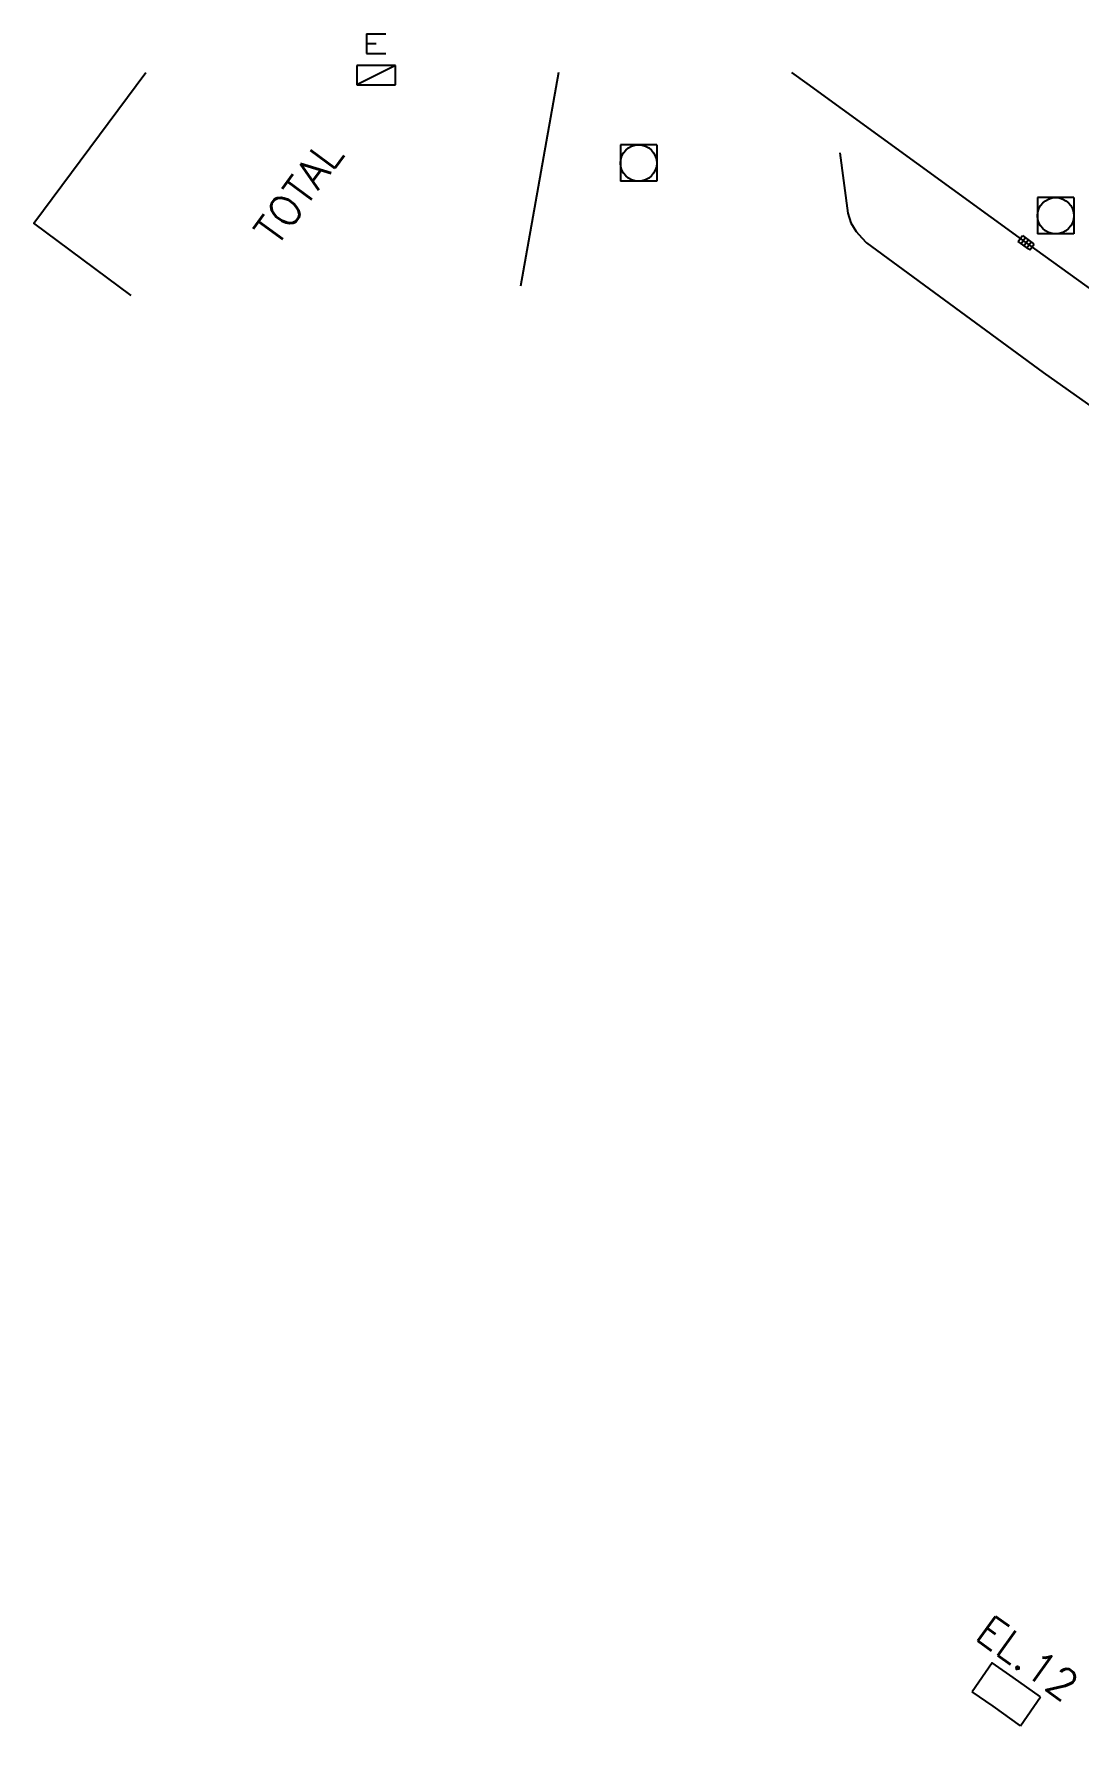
# Model space of a CAD drawing. Header units: millimetres. Extents: x 132000 to 133000, y 130999 to 132002.
# Drawn here: x 132595.4 to 132638.6, y 131931.4 to 132001.6 of the extents above; entities that cross this region are included whole.
import ezdxf
from ezdxf.enums import TextEntityAlignment as Align

# ---------------------------------------------------------------- set-up
doc = ezdxf.new("R2010")
doc.units = ezdxf.units.MM
doc.layers.get('0').update_dxf_attribs({"linetype": 'CONTINUOUS'})
for name, color, linetype in [('W0008', 7, 'CONTINUOUS'), ('W0100', 7, 'CONTINUOUS'), ('W0400', 7, 'CONTINUOUS'), ('W0420', 7, 'CONTINUOUS'), ('W0430', 7, 'CONTINUOUS'), ('W0984', 7, 'CONTINUOUS')]:
    doc.layers.add(name, color=color, linetype=linetype)
doc.styles.get("Standard").update_dxf_attribs({"font": 'romans.shx', "width": 0.85})

# ---------------------------------------------------------------- blocks, each defined once
blk = doc.blocks.new('T420')
for p, q in [((0.75, 0.75), (-0.75, 0.75)), ((-0.75, 0.75), (-0.75, -0.75)), ((0.75, 0.75), (0.75, -0.75)), ((0.75, -0.75), (-0.75, -0.75))]:
    blk.add_line(p, q)
blk.add_ellipse((0, 0), major_axis=(-0.53, 0.53), ratio=1, start_param=3.926991, end_param=10.210176)
blk = doc.blocks.new('T400')
for p, q in [((-0.15, 0.3), (0.15, 0.3)), ((-0.15, -0.25), (-0.15, 0.3)), ((-0.15, 0.15), (0.15, 0.15)), ((-0.15, 0), (0.15, 0)), ((0.15, 0.3), (0.15, -0.25)), ((-0.15, -0.15), (0.15, -0.15)), ((-0.15, -0.25), (-0.15, -0.3)), ((-0.15, -0.3), (0.15, -0.3)), ((0.15, -0.3), (0.15, -0.25))]:
    blk.add_line(p, q)
blk = doc.blocks.new('T430')
at = {"flags": 128}
for points in [[(-0.4, 2.1), (0.4, 2.1)], [(-0.4, 2.1), (-0.4, 1.3)], [(-0.4, 1.7), (0, 1.7)], [(0.8, 0.8), (-0.8, 0.8)], [(-0.8, 0.8), (-0.8, 0)], [(0.8, 0.8), (-0.8, 0)], [(-0.4, 1.3), (0.4, 1.3)], [(0.8, 0), (0.8, 0.8)], [(-0.8, 0), (0.8, 0)]]:
    blk.add_lwpolyline(points, dxfattribs=at)

msp = doc.modelspace()

# ---------------------------------------------------------------- linework, layer by layer
at = {"layer": 'W0008'}
msp.add_line((132617.12, 132000), (132615.547, 131991.17), dxfattribs=at)
for points in [[(132626.758, 132000), (132627.387, 131999.544), (132636.448, 131992.964), (132644.313, 131987.297), (132647.829, 131984.771), (132655.381, 131979.232), (132661.022, 131975.152), (132665.126, 131972.19), (132667.531, 131970.471), (132678.562, 131962.453), (132688.914, 131954.908), (132696.835, 131949.175), (132697.869, 131948.917), (132701.404, 131948.172), (132701.672, 131948.001), (132712.756, 131939.935), (132721.503, 131933.64), (132724.439, 131931.376)], [(132628.753, 131996.68), (132629.08, 131994.187), (132629.21, 131993.783), (132629.421, 131993.427), (132629.662, 131993.169), (132629.851, 131992.957), (132637.157, 131987.601), (132642.886, 131983.557), (132643.711, 131982.981), (132644.131, 131982.73), (132644.401, 131982.646), (132644.855, 131982.631), (132645.302, 131982.619)]]:
    msp.add_lwpolyline(points, dxfattribs=at)
at = {"layer": 'W0100'}
msp.add_line((132636.213, 131931.674), (132637.039, 131932.865), dxfattribs=at)
for points in [[(132599.461, 131990.787), (132595.446, 131993.767), (132600.071, 132000)], [(132637.039, 131932.865), (132635.916, 131933.671), (132635.049, 131934.272), (132634.223, 131933.081)], [(132636.213, 131931.674), (132635.09, 131932.48), (132634.223, 131933.081)]]:
    msp.add_lwpolyline(points, dxfattribs=at)

# ---------------------------------------------------------------- block references
at = {"layer": 'W0400', "rotation": 54.01358032226557}
msp.add_blockref('T400', (132636.448, 131992.964), dxfattribs=at)
at = {"layer": 'W0420'}
for p in [(132620.432, 131996.259), (132637.669, 131994.08)]:
    msp.add_blockref('T420', p, dxfattribs=at)
at = {"layer": 'W0430'}
msp.add_blockref('T430', (132609.588, 131999.492), dxfattribs=at)

# ---------------------------------------------------------------- texts
at = {"layer": 'W0984'}
for s, rotation, p in [('TOTAL   ', 53.9075, (132607.139, 131996.095)), ('EL.12', 324.32896, (132636.513, 131934.469))]:
    msp.add_text(s, height=1.25, rotation=rotation, dxfattribs=at).set_placement(p, align=Align.MIDDLE)

doc.saveas('drawing.dxf')
